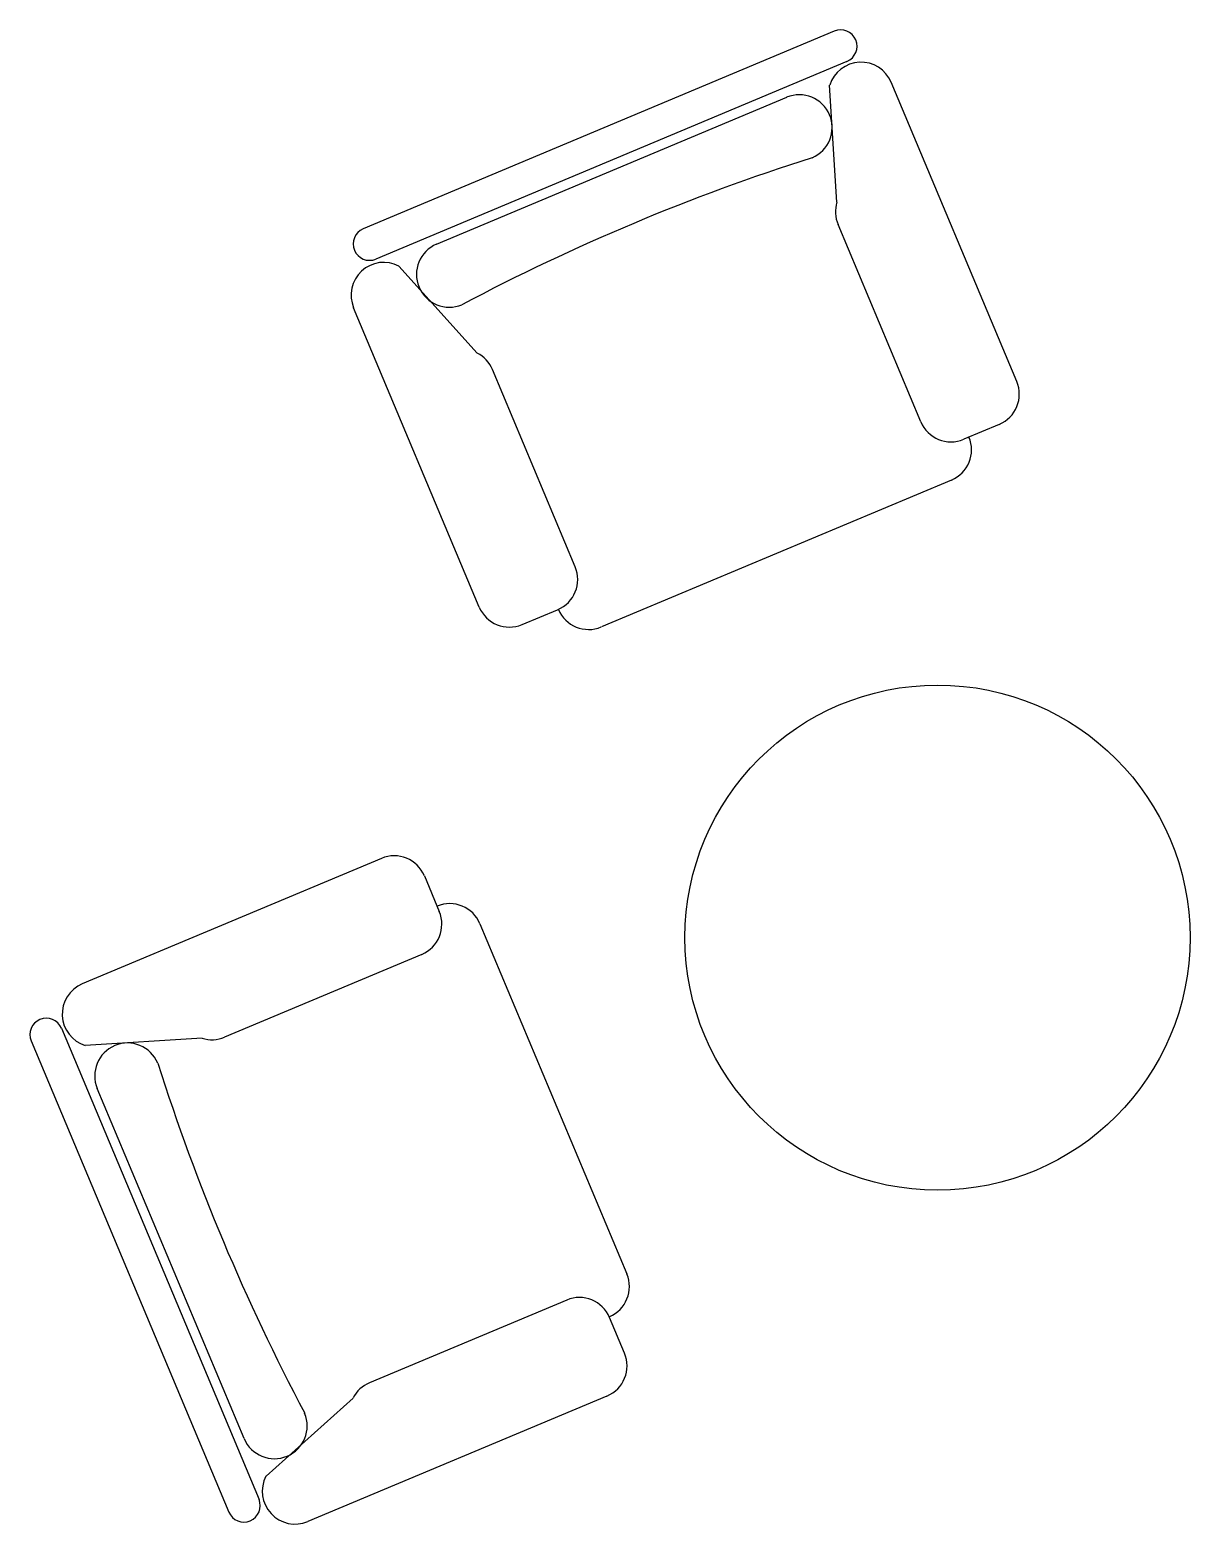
# Model space of a CAD drawing. Header units: millimetres. Extents: x 1722 to 1899, y 1318 to 1546.
import ezdxf

# ---------------------------------------------------------------- set-up
doc = ezdxf.new("R2010")
doc.units = ezdxf.units.MM

msp = doc.modelspace()

# ---------------------------------------------------------------- linework, layer by layer
for p, q in [((1844.97, 1545.31), (1773.16, 1515.18)), ((1846.9, 1540.7), (1775.1, 1510.57)), ((1872.79, 1491.92), (1853.66, 1537.52)), ((1784.36, 1512.84), (1837.72, 1535.23)), ((1845.38, 1519.25), (1844.27, 1537.06)), ((1858.16, 1485.78), (1845.55, 1515.83)), ((1790.55, 1496.24), (1778.62, 1509.51)), ((1790.85, 1457.53), (1771.71, 1503.13)), ((1805.48, 1463.67), (1792.87, 1493.73)), ((1870.12, 1485.37), (1864.71, 1483.1)), ((1862.83, 1476.89), (1809.47, 1454.5)), ((1797.39, 1454.86), (1802.8, 1457.13)), ((1775.94, 1419.22), (1730.34, 1400.08)), ((1782.49, 1416.54), (1784.76, 1411.13)), ((1790.97, 1409.25), (1813.36, 1355.89)), ((1782.08, 1404.59), (1752.03, 1391.97)), ((1727.16, 1393.33), (1757.29, 1321.52)), ((1748.61, 1391.81), (1730.8, 1390.7)), ((1722.55, 1391.39), (1752.68, 1319.59)), ((1755.02, 1330.78), (1732.63, 1384.14)), ((1804.19, 1351.9), (1774.13, 1339.29)), ((1813, 1343.82), (1810.73, 1349.23)), ((1771.62, 1336.97), (1758.35, 1325.04)), ((1810.33, 1337.27), (1764.73, 1318.14))]:
    msp.add_line(p, q)
msp.add_circle((1860.72, 1407.14), 38.5)
for centre, radius, start, end in [((1845.94, 1543), 2.5, 292.7618, 112.7618), ((1849.05, 1535.58), 5, 22.7618, 162.8097), ((1839.65, 1530.62), 5, 22.7618, 112.7618), ((1839.65, 1530.62), 5, 292.7618, 22.7618), ((1938.75, 1219.64), 321.4, 107.5968, 117.9268), ((1850.16, 1517.77), 5, 162.8097, 202.7618), ((1774.13, 1512.88), 2.5, 112.7618, 292.7618), ((1786.29, 1508.23), 5, 112.7618, 202.7618), ((1776.32, 1505.07), 5, 62.7139, 202.7618), ((1786.29, 1508.23), 5, 202.7618, 292.7618), ((1788.26, 1491.8), 5, 22.7618, 62.7139), ((1868.18, 1489.98), 5, 292.7618, 22.7618), ((1862.77, 1487.71), 5, 202.7618, 292.7618), ((1860.9, 1481.5), 5, 292.7618, 22.7618), ((1800.87, 1461.74), 5, 292.7618, 22.7618), ((1795.46, 1459.47), 5, 202.7618, 292.7618), ((1807.53, 1459.11), 5, 202.7618, 292.7618), ((1777.88, 1414.61), 5, 22.7618, 112.7618), ((1786.36, 1407.32), 5, 22.7618, 112.7618), ((1780.15, 1409.2), 5, 292.7618, 22.7618), ((1732.28, 1395.47), 5, 112.7618, 252.8097), ((1724.86, 1392.36), 2.5, 22.7618, 202.7618), ((1750.09, 1396.58), 5, 252.8097, 292.7618), ((1737.24, 1386.08), 5, 112.7618, 202.7618), ((1737.24, 1386.08), 5, 22.7618, 112.7618), ((2048.22, 1485.18), 321.4, 197.5968, 207.9268), ((1808.75, 1353.96), 5, 292.7618, 22.7618), ((1806.12, 1347.29), 5, 22.7618, 112.7618), ((1808.39, 1341.88), 5, 292.7618, 22.7618), ((1776.07, 1334.68), 5, 112.7618, 152.7139), ((1759.63, 1332.72), 5, 292.7618, 22.7618), ((1759.63, 1332.72), 5, 202.7618, 292.7618), ((1762.79, 1322.75), 5, 152.7139, 292.7618), ((1754.98, 1320.56), 2.5, 202.7618, 22.7618)]:
    msp.add_arc(centre, radius, start, end)

doc.saveas('drawing.dxf')
